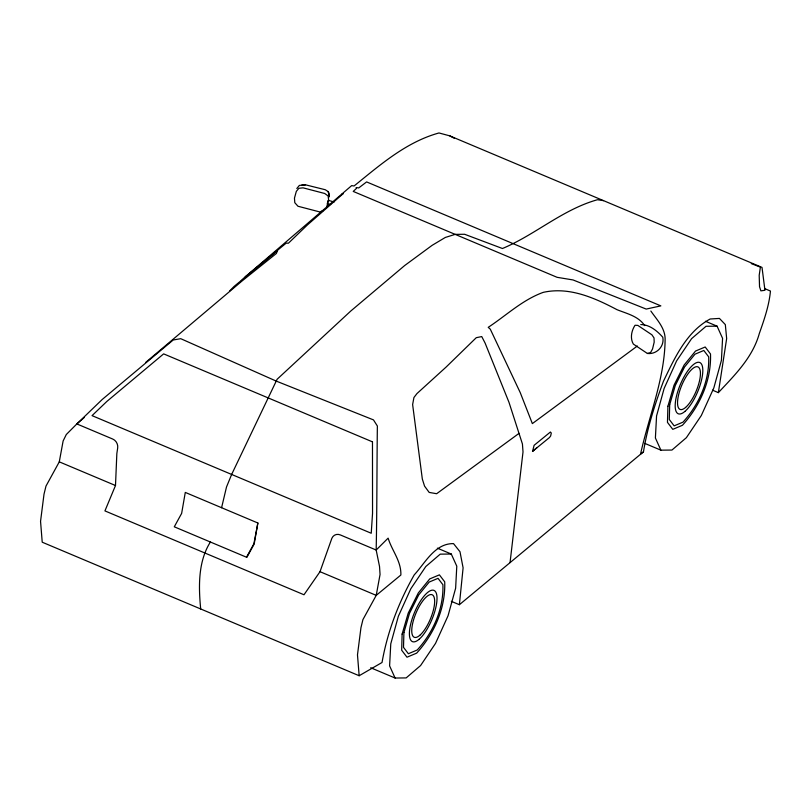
<?xml version="1.0" encoding="UTF-8"?>
<svg xmlns="http://www.w3.org/2000/svg" width="811" height="811" viewBox="0 0 811 811"><rect width="100%" height="100%" fill="white"/><g stroke="black" fill="none" stroke-linecap="round" stroke-linejoin="round"><path stroke-width="1.22" d="M359.161 675.735L357.479 654.842L360.956 627.673L362.933 619.594L376.223 595.365L380.055 574.482L379.528 566.494L376.172 550.03L340.296 534.915A7.765 6.853 65.2 0 0 331.881 538.261L320.01 571.684L303.993 594.767L104.933 510.9L115.497 485.525L116.845 453.572L117.676 448.017A7.765 6.853 65.2 0 0 112.729 439.045L76.852 423.93L66.299 434.524L63.126 440.961L59.284 461.844L45.994 486.073L44.017 494.152L40.55 521.321L42.223 542.204L359.161 675.735L382.022 662.496C387.465 631.617 398.738 602.076 414.239 574.867C425.258 562.875 434.929 543.258 453.531 543.623L459.989 551.744L463.101 567.842L459.381 604.712L451.311 601.316M510.048 562.601L523.014 451.92L522.426 443.982L508.984 402.317L485.1 343.073L481.744 336.575L476.27 337.69L446.151 367.028L416.945 393.588L413.924 397.532L412.627 404.567L422.328 479.048L424.558 486.124L429.181 492.419L436.642 493.717L519.01 433.378M712.565 390.192L718.364 392.636L726.656 338.582L725.328 324.613L719.438 318.419L710.162 318.997C686.451 331.811 674.701 357.904 663.51 381.129C654.943 404.101 647.381 427.59 643.458 451.839L459.381 604.712M257.847 522.994L254.208 543.968L246.848 557.37L174.284 526.805L181.644 513.393L185.283 492.419L257.898 523.014L253.863 543.826L246.503 557.228M221.585 507.716L226.512 486.985L231.642 474.445L277.098 379.284L350.717 311.079L404.719 265.501L432.141 245.327L445.34 237.441L455.164 234.369L464.632 234.278L502.455 248.511C535.27 234.774 562.712 209.431 597.464 199.729L603.546 200.652M326.792 206.552L328.648 199.82L328.09 195.927L324.724 193.494L303.061 187.838L298.864 188.294L296.319 191.386L294.464 198.117L294.788 202.679L297.972 206.247L319.635 211.904L323.042 210.728M210.394 542.012C197.965 561.628 198.543 586.657 200.692 608.97M296.816 188.507L299.36 185.415L305.524 184.817L325.282 189.733L328.374 191.751L328.942 194.893M718.364 392.636C734.867 374.986 752.649 357.55 759.319 333.514C764.165 319.747 769.092 305.625 770.45 291.048L764.621 288.594M241.1 281.194L245.297 276.804L351.69 185.597L354.052 185.993C380.004 165.069 406.068 142.026 438.994 132.963L449.72 135.843L762.016 267.407L764.945 290.277L760.89 290.855L759.532 286.739L759.197 275.304L760.394 267.164L751.321 263.605M229.614 291.007L234.024 286.476L277.555 250.548L276.369 253.468L242.002 281.022L145.615 362.466M84.354 417.422L76.852 423.93L102.227 399.468L173.219 339.991L180.731 338.684L276.216 381.089L373.465 419.885L377.368 426.008C376.841 467.369 377.044 508.73 376.172 550.03L388.124 538.149C391.946 550.71 401.303 560.999 400.877 575.009L376.223 595.365L320.01 571.684M533.141 450.865L532.513 451.403L534.114 445.31L550.405 432.02L551.287 433.033L550.659 435.953L549.432 437.565L533.141 450.865L537.044 447.54M245.297 276.804L286.151 243.168L288.442 243.178L307.308 225.032L343.205 193.647L342.08 193.951M643.458 451.839L640.528 454.16C648.982 415.719 665 378.23 665.132 338.359C664.685 327.482 656.677 319.483 650.848 311.029M637.345 346.013L532.351 423.595L520.256 392.646L490.3 329.185L488.222 327.34C506.358 315.388 522.558 299.806 543.258 292.355C569.312 286.547 594.412 297.789 617.019 309.69C626.862 313.654 638.45 316.168 644.694 325.606M647.411 353.474L650.554 352.562L652.541 348.973L654.183 342.151L654.021 337.923L651.912 334.811L637.841 325.414L635.043 325.252C631.505 330.594 629.894 338.309 633.35 344.077L647.411 353.474C656.606 354.6 664.625 346.409 662.78 337.224C657.315 330.989 649.56 324.532 640.741 324.562M301.733 185.111L305.524 184.817M717.076 326.164L706.026 326.286L691.59 338.653L676.638 360.834L664.138 388.428L656.555 415.972L655.4 438.001L660.894 450.166L671.944 450.054L686.38 437.676L701.333 415.496L713.832 387.911L721.415 360.368L722.571 338.329L717.076 326.164L705.469 321.278M451.291 554.035L440.231 554.146L425.805 566.524L410.853 588.695L398.353 616.289L390.77 643.833L389.604 665.872L395.099 678.037L406.159 677.915L420.595 665.547L435.537 643.366L448.047 615.772L455.63 588.228L456.786 566.2L451.291 554.035L437.362 548.165M330.645 204.544L327.279 203.683L328.212 200.317L334.152 201.98M644.633 443.323L660.894 450.166M59.284 461.844L115.497 485.525M370.718 667.757L395.099 678.037M449.72 135.843L454.19 138.225M372.472 441.853L372.543 513.353L371.235 533.253L92.048 415.637L106.87 401.425L163.64 353.87L372.472 441.853M402.124 634.09L401.678 650.229L406.99 657.204L416.651 653.149C434.128 633.938 445.695 608.078 444.712 581.832L439.4 574.857L429.739 578.912L418.334 592.922L408.227 613.116L402.124 634.09M403.908 632.57L403.503 647.34L408.369 653.727L417.209 650.006C433.206 632.418 443.799 608.757 442.897 584.721L438.031 578.334L429.191 582.055L418.74 594.868L409.494 613.359L403.908 632.57M667.919 406.23L667.463 422.369L672.785 429.343L682.436 425.278C699.923 406.068 711.49 380.217 710.497 353.971L705.185 346.996L695.534 351.051L684.119 365.051L674.012 385.255L667.919 406.23M669.693 404.699L669.288 419.48L674.154 425.856L682.994 422.146C698.991 404.557 709.584 380.886 708.682 356.86L703.816 350.474L694.976 354.194L684.535 367.008L675.279 385.499L669.693 404.699M356.333 187.554L356.222 188.608L353.231 191.426L557.096 277.311L573.042 279.947L646.195 309.072L660.843 305.879L366.613 181.917L358.705 187.949L356.333 187.554M328.587 193.059L328.374 191.751L329.144 196.941L328.587 193.059M684.879 411.441A27.797 9.387 -67.2 0 0 702.478 366.724A27.797 9.387 -67.2 0 0 679.598 386.34A27.797 9.387 -67.2 0 0 684.879 411.441M685.579 407.457A23.053 7.775 -67.2 0 0 700.167 370.394A23.053 7.775 -67.2 0 0 681.199 386.654A23.053 7.775 -67.2 0 0 685.579 407.457M419.094 639.301A27.797 9.387 -67.2 0 0 436.683 594.595A27.797 9.387 -67.2 0 0 413.813 614.201A27.797 9.387 -67.2 0 0 419.094 639.301M419.794 635.327A23.053 7.775 -67.2 0 0 434.382 598.254A23.053 7.775 -67.2 0 0 415.414 614.515A23.053 7.775 -67.2 0 0 419.794 635.327"/></g></svg>
